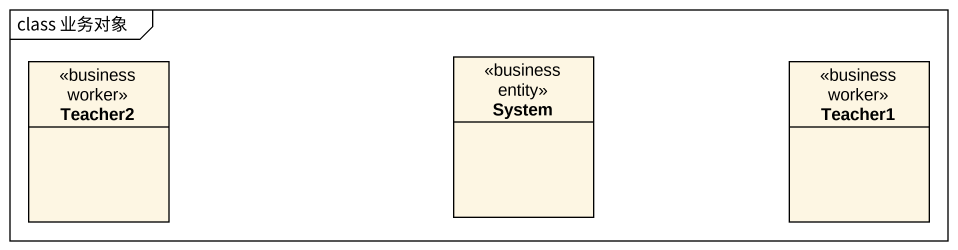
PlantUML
@startuml
mainframe class 业务对象
hide circle
hide empty members
class Teacher2 <<business worker>>
class System <<business entity>>
class Teacher1 <<business worker>>
@enduml
